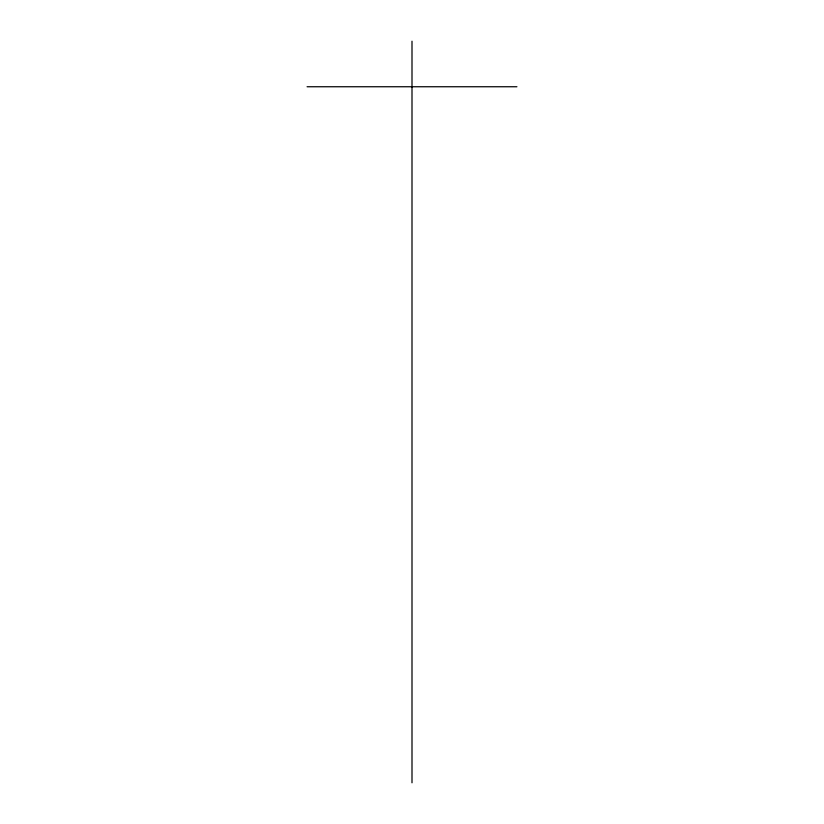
<?xml version="1.0" encoding="UTF-8"?>
<svg xmlns="http://www.w3.org/2000/svg" width="824" height="824" viewBox="0 0 824 824"><rect width="100%" height="100%" fill="white"/><g stroke="black" fill="none" stroke-linecap="round" stroke-linejoin="round"><path stroke-width="1.24" d="M307.074 86.747L516.926 86.747M412 41.2L412 782.8"/></g></svg>
